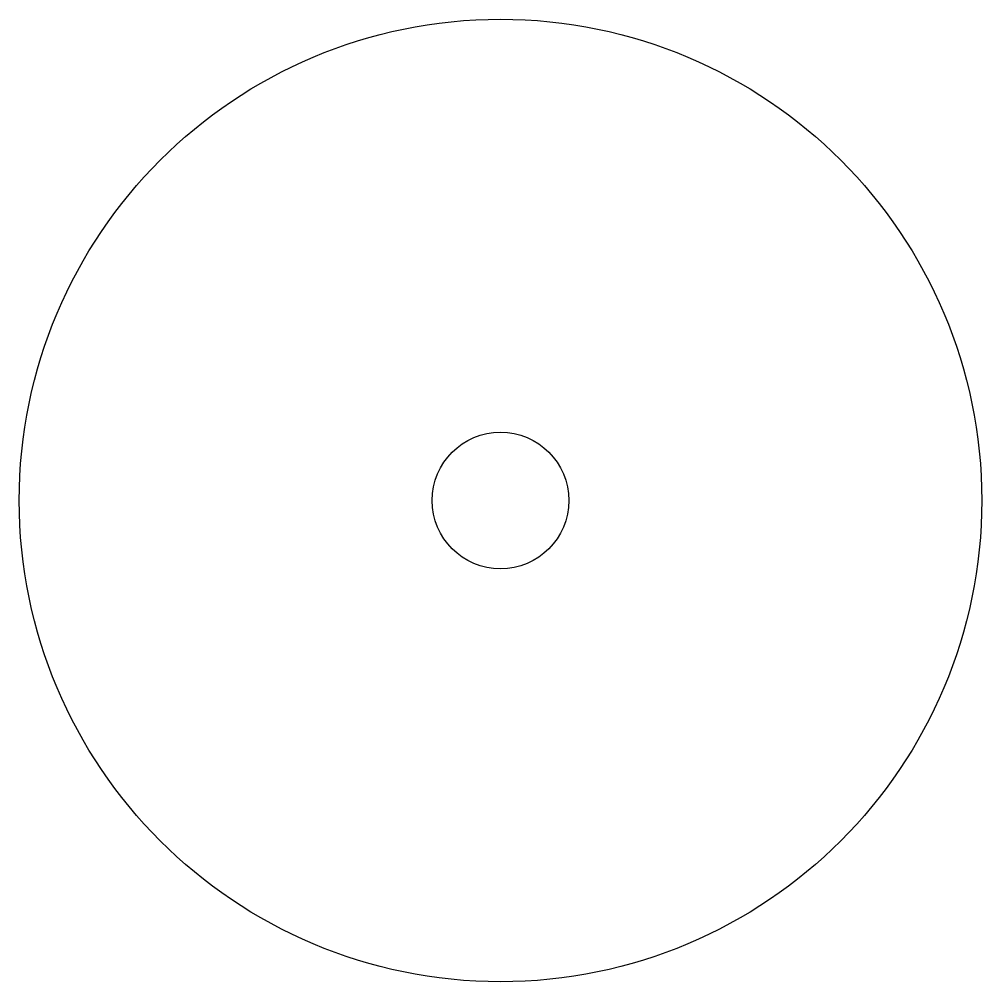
# Model space of a CAD drawing. Extents: x -12.5 to 12.5, y -12.5 to 12.5.
import ezdxf

# ---------------------------------------------------------------- set-up
doc = ezdxf.new("R2010")
doc.units = 0
doc.layers.get('0').update_dxf_attribs({"linetype": 'CONTINUOUS'})

msp = doc.modelspace()

# ---------------------------------------------------------------- linework, layer by layer
at = {"color": 7, "linetype": 'CONTINUOUS'}
for radius in [12.5, 1.775]:
    msp.add_circle((0, 0), radius, dxfattribs=at)

doc.saveas('drawing.dxf')
